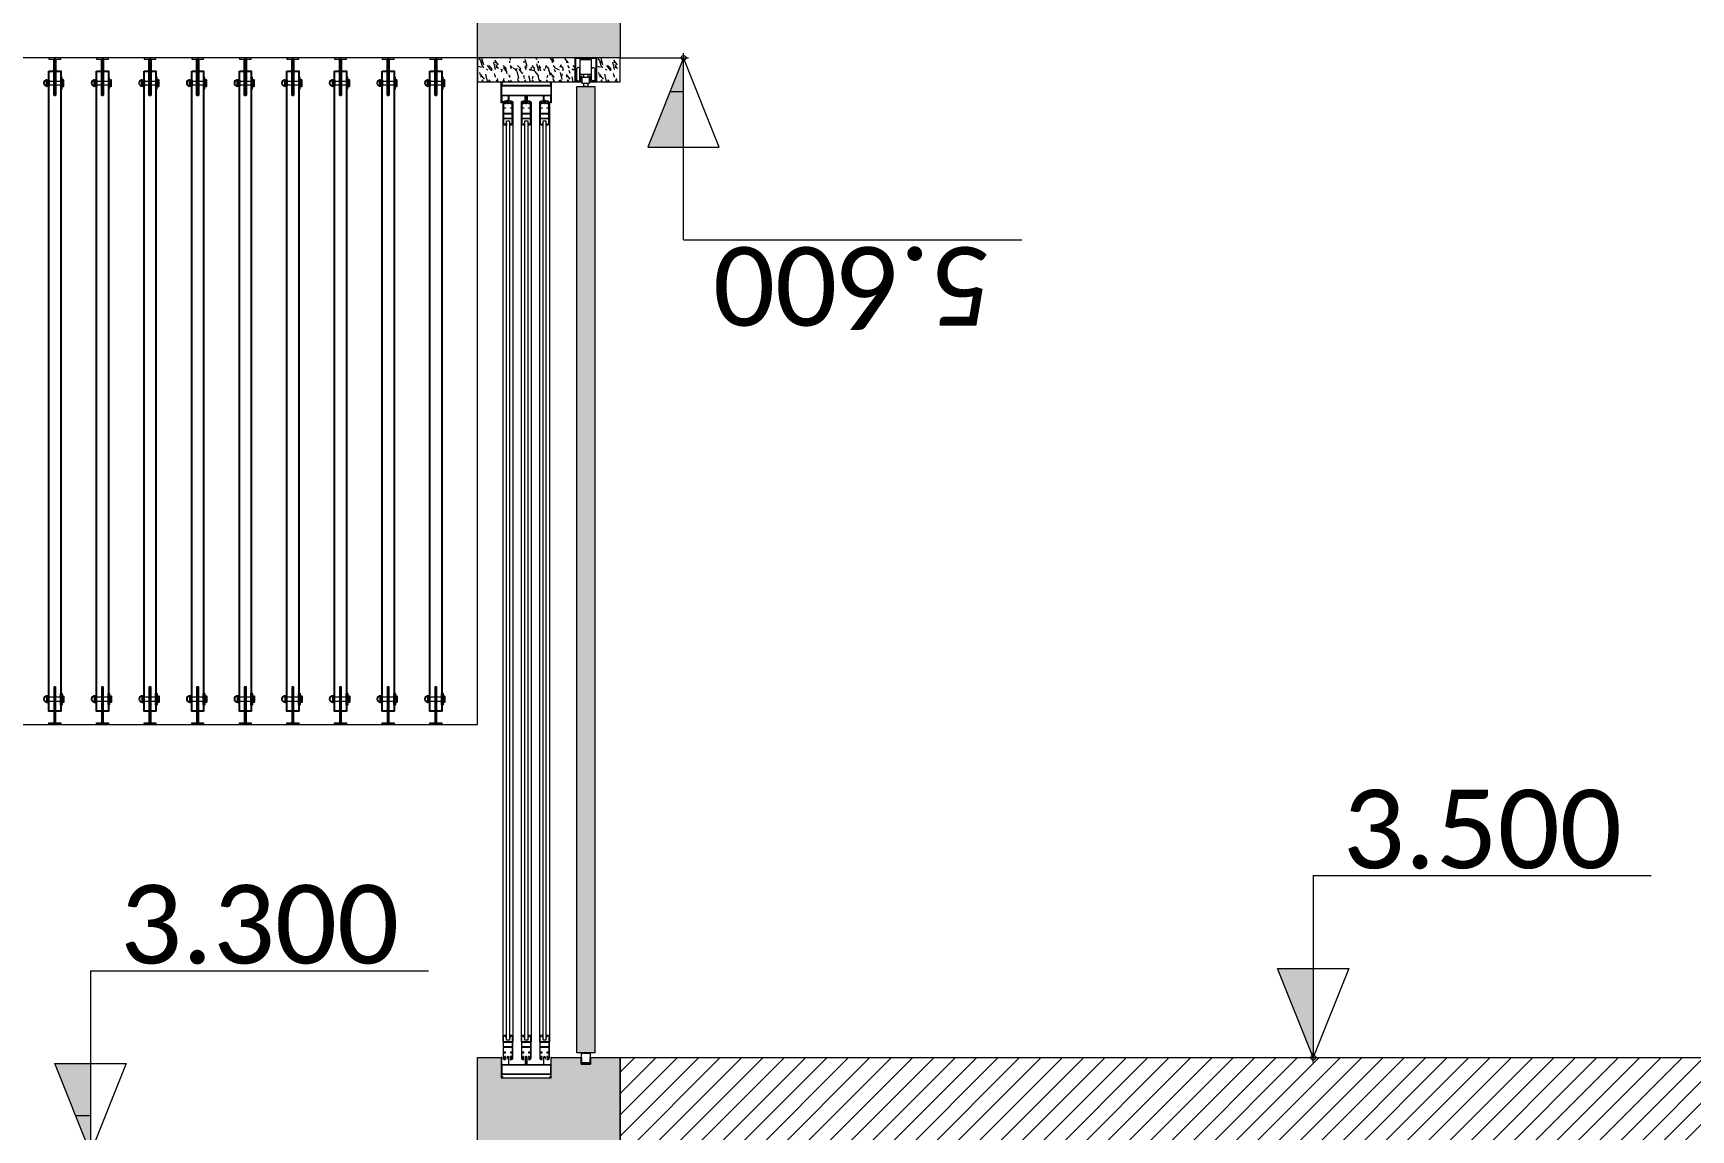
# Model space of a CAD drawing. Header units: metres. Extents: x -197 to 1099, y -24 to 14.
# Drawn here: x 117.874 to 121.355, y 3.348 to 5.652 of the extents above; entities that cross this region are included whole.
import ezdxf
from ezdxf.enums import TextEntityAlignment as Align

# ---------------------------------------------------------------- set-up
doc = ezdxf.new("R2010")
doc.units = ezdxf.units.M
doc.header["$LTSCALE"] = 0.001
doc.header["$PDMODE"] = 34
doc.header["$PDSIZE"] = 0.01
doc.linetypes.add('HIDDENX2', pattern=[19.05, 12.7, -6.35])
doc.linetypes.add('OCULTA3', pattern=[0.45, 0.3, -0.15])
doc.layers.get('0').update_dxf_attribs({"lineweight": 13, "true_color": 0x000000})
for name, color, linetype, lineweight, true_color in [('Jach-Anotaciones-CalidaddeLínea  0.13', 7, 'Continuous', 13, 0x000000), ('Jach-Anotaciones-Hatch-Lum100%', 7, 'Continuous', 13, 0x000000), ('Jach-Anotaciones-Hatch-Lum50%', 9, 'Continuous', 13, 0x808080), ('Jach-Anotaciones-LineasDetalle0.09mm', 7, 'Continuous', 15, 0x000000), ('Jach-Anotaciones-LineasDetalle0.15mm', 7, 'Continuous', 15, 0x000000), ('Jach-Anotaciones-LineasDetalle0.18mm', 7, 'Continuous', 18, 0x000000), ('JACH-Anotaciones-Textos-Lum75% @ 0.075', 7, 'Continuous', 13, 0x404040), ('JACH-Arq-Lineas-Proyeccion', 250, 'HIDDENX2', 13, 0x333333), ('JACH-Arq-Lineas-Proyeccion Niveles cortes', 9, 'HIDDENX2', 13, 0x808080), ('JACH-Arq-Muros01-Carga', 7, 'Continuous', 25, 0x000000)]:
    doc.layers.add(name, color=color, linetype=linetype, lineweight=lineweight, true_color=true_color)
doc.styles.add('02a-Calibri-JACH(1.8mm)', font='calibri.ttf', dxfattribs={"height": 2.2})
pattern_1 = [(0, (169.421, 45.032), (0, 6.985), [5.08, -1.905]), (90, (169.421, 45.032), (-6.985, 4e-16), [5.08, -1.905])]

# ---------------------------------------------------------------- blocks, each defined once
blk = doc.blocks.new('*U675')
at = {"lineweight": 0, "ltscale": 100}
h = blk.add_hatch(dxfattribs=at)
h.set_pattern_fill('ANGLE', color=256)
h.set_pattern_definition(pattern_1)
h.paths.add_polyline_path([(0, 2.5), (0, 0), (1, 2.5)])
h = blk.add_hatch(color=256, dxfattribs=at)
h.dxf.hatch_style = 1
h.paths.add_polyline_path([(0, 2.5), (0, 0), (1, 2.5)])
for points in [[(0, 5.099), (-9.466, 5.099)], [(0, 5.099), (0, 1.25)]]:
    blk.add_lwpolyline(points, dxfattribs=at)
for points in [[(0, 0), (1, 2.5), (-1, 2.5)], [(0, 2.5), (0, 0), (1, 2.5)]]:
    blk.add_lwpolyline(points, close=True, dxfattribs=at)
blk.add_point((0, 0), dxfattribs=at)
at = {"lineweight": 0, "ltscale": 100, "style": '02a-Calibri-JACH(1.8mm)'}
blk.add_attdef('ALT', text='', height=2.2, dxfattribs=at).set_placement((-4.733, 6.401), align=Align.MIDDLE_CENTER)
blk = doc.blocks.new('*U676')
at = {"lineweight": 0, "ltscale": 100}
h = blk.add_hatch(dxfattribs=at)
h.set_pattern_fill('ANGLE', color=256)
h.set_pattern_definition(pattern_1)
h.paths.add_polyline_path([(0, 2.5), (0, 0), (1, 2.5)])
h = blk.add_hatch(color=256, dxfattribs=at)
h.dxf.hatch_style = 1
h.paths.add_polyline_path([(0, 2.5), (0, 0), (1, 2.5)])
for points in [[(0, 5.099), (-9.466, 5.099)], [(0, 5.099), (0, 1.25)]]:
    blk.add_lwpolyline(points, dxfattribs=at)
for points in [[(0, 0), (1, 2.5), (-1, 2.5)], [(0, 2.5), (0, 0), (1, 2.5)]]:
    blk.add_lwpolyline(points, close=True, dxfattribs=at)
blk.add_point((0, 0), dxfattribs=at)
at = {"lineweight": 0, "ltscale": 100, "style": '02a-Calibri-JACH(1.8mm)'}
blk.add_attdef('ALT', text='', height=2.2, dxfattribs=at).set_placement((-4.733, 6.401), align=Align.MIDDLE_CENTER)
blk = doc.blocks.new('*U390')
at = {"lineweight": 0, "ltscale": 100}
h = blk.add_hatch(dxfattribs=at)
h.set_pattern_fill('ANGLE', color=256)
h.set_pattern_definition(pattern_1)
h.paths.add_polyline_path([(0, 2.5), (0, 0), (1, 2.5)])
h = blk.add_hatch(color=256, dxfattribs=at)
h.dxf.hatch_style = 1
h.paths.add_polyline_path([(0, 2.5), (0, 0), (1, 2.5)])
for points in [[(0, 5.099), (-9.466, 5.099)], [(0, 5.099), (0, 1.25)]]:
    blk.add_lwpolyline(points, dxfattribs=at)
for points in [[(0, 0), (1, 2.5), (-1, 2.5)], [(0, 2.5), (0, 0), (1, 2.5)]]:
    blk.add_lwpolyline(points, close=True, dxfattribs=at)
blk.add_point((0, 0), dxfattribs=at)
at = {"lineweight": 0, "ltscale": 100, "style": '02a-Calibri-JACH(1.8mm)'}
blk.add_attdef('ALT', text='', height=2.2, dxfattribs=at).set_placement((-4.733, 6.401), align=Align.MIDDLE_CENTER)

msp = doc.modelspace()

# ---------------------------------------------------------------- hatches: boundary and pattern name
at = {"layer": 'Jach-Anotaciones-Hatch-Lum100%', "ltscale": 100}
h = msp.add_hatch(color=256, dxfattribs=at)
h.dxf.hatch_style = 1
h.paths.add_polyline_path([(118.80665, 6.43292), (119.10665, 6.50975), (119.10665, 5.6), (118.80665, 5.6)])
h = msp.add_hatch(color=256, dxfattribs=at)
h.dxf.hatch_style = 1
h.paths.add_polyline_path([(118.80665, 3.5), (118.85665, 3.5), (118.85665, 3.45766), (118.96165, 3.45766), (118.96165, 3.5), (119.02414, 3.5), (119.02414, 3.486), (119.04414, 3.486), (119.04414, 3.5), (119.10665, 3.5), (119.10665, 3.3), (118.80665, 3.3)])
at = {"layer": 'Jach-Anotaciones-Hatch-Lum50%', "ltscale": 100}
h = msp.add_hatch(dxfattribs=at)
h.set_pattern_fill('PATRON00011', color=256, scale=0.03, pattern_type=2)
h.set_pattern_definition([(333.4349, (107.84481, 66.086254), (-0.0299999747, 0.0300000393), [0.00402492, -0.06305712]), (284.5742, (107.8484104, 66.0844541), (-0.20999978675, 0.8100000662596), [0.01549872, -1.53437226]), (252.4744, (107.8523104, 66.0994541), (-0.15000024805, -0.47999990738), [0.00597747, -0.5917683]), (315, (107.85051, 66.093754), (0.030000009, -7e-18), [0.00763674, -0.03478965]), (270, (107.85591, 66.088354), (0.03, -0.03), [0.0057, -0.0243]), (309.0939, (107.8559104, 66.0826541), (0.27000024094, -0.329999817302), [0.01236933, -0.60609654]), (270, (107.86371, 66.073054), (0.03, -0.03), [0.0036, -0.0264]), (287.5256, (107.8637104, 66.0994541), (-0.15000024805, 0.47999990738), [0.00597747, -0.5917683]), (303.6901, (107.86551, 66.093754), (-0.03000004, 0.0599999867), [0.00648999, -0.10167654]), (339.7751, (107.8691104, 66.0883541), (0.32999991793, -0.120000250068), [0.00607455, -0.60137916])])
h.paths.add_polyline_path([(119.01165, 5.6), (118.80665, 5.6), (118.80665, 5.55), (119.01165, 5.55)])
h = msp.add_hatch(dxfattribs=at)
h.set_pattern_fill('PATRON00011', color=256, scale=0.03, pattern_type=2)
h.set_pattern_definition([(333.4349, (108.094811, 66.086254), (-0.0299999747, 0.0300000393), [0.00402492, -0.06305712]), (284.5742, (108.0984109, 66.0844541), (-0.20999978675, 0.8100000662596), [0.01549872, -1.53437226]), (252.4744, (108.1023109, 66.0994541), (-0.15000024805, -0.47999990738), [0.00597747, -0.5917683]), (315, (108.10051, 66.093754), (0.030000009, -7e-18), [0.00763674, -0.03478965]), (270, (108.10591, 66.088354), (0.03, -0.03), [0.0057, -0.0243]), (309.0939, (108.1059109, 66.0826541), (0.27000024094, -0.329999817302), [0.01236933, -0.60609654]), (270, (108.11371, 66.073054), (0.03, -0.03), [0.0036, -0.0264]), (287.5256, (108.1137109, 66.0994541), (-0.15000024805, 0.47999990738), [0.00597747, -0.5917683]), (303.6901, (108.115511, 66.093754), (-0.03000004, 0.0599999867), [0.00648999, -0.10167654]), (339.7751, (108.1191109, 66.0883541), (0.32999991793, -0.120000250068), [0.00607455, -0.60137916])])
h.paths.add_polyline_path([(119.10665, 5.6), (119.05665, 5.6), (119.05665, 5.55), (119.10665, 5.55)])
msp.add_hatch(color=256, dxfattribs=at).paths.add_polyline_path([(119.01514, 5.54), (119.05314, 5.54), (119.05314, 3.51), (119.01514, 3.51)])
h = msp.add_hatch(dxfattribs=at)
h.set_pattern_fill('ANSI31', color=256, scale=0.01)
h.set_pattern_definition([(45, (-160.011958, 0), (-0.0224506403, 0.0224506403), [])])
h.paths.add_polyline_path([(119.10665, 3.5), (122.01665, 3.5), (122.01665, 3.3), (119.10665, 3.3)])

# ---------------------------------------------------------------- linework, layer by layer
at = {"layer": 'Jach-Anotaciones-CalidaddeLínea  0.13', "ltscale": 100}
for points in [[(118.80665, 6.43292), (119.10665, 6.50975), (119.10665, 5.6), (118.80665, 5.6)], [(118.80665, 5.6), (117.50665, 5.6), (117.50665, 4.2), (118.80665, 4.2)], [(118.80665, 3.5), (118.85665, 3.5), (118.85665, 3.45766), (118.96165, 3.45766), (118.96165, 3.5), (119.02414, 3.5), (119.02414, 3.486), (119.04414, 3.486), (119.04414, 3.5), (119.10665, 3.5), (119.10665, 3.3), (118.80665, 3.3)], [(119.10665, 3.5), (122.01665, 3.5), (122.01665, 3.3), (119.10665, 3.3)]]:
    msp.add_lwpolyline(points, close=True, dxfattribs=at)
at = {"layer": 'Jach-Anotaciones-Hatch-Lum50%', "ltscale": 100}
for points in [[(118.86058, 5.48256), (118.8809, 5.48256), (118.8809, 3.53334), (118.86058, 3.53334)], [(118.89899, 5.48256), (118.91931, 5.48256), (118.91931, 3.53334), (118.89899, 3.53334)], [(118.93739, 5.48256), (118.95771, 5.48256), (118.95771, 3.53334), (118.93739, 3.53334)]]:
    msp.add_lwpolyline(points, close=True, dxfattribs=at)
at = {"layer": 'Jach-Anotaciones-LineasDetalle0.09mm', "ltscale": 100}
for points in [[(117.90665, 5.597), (117.93165, 5.597), (117.93165, 5.6), (117.90665, 5.6)], [(118.00665, 5.597), (118.03165, 5.597), (118.03165, 5.6), (118.00665, 5.6)], [(118.10665, 5.597), (118.13165, 5.597), (118.13165, 5.6), (118.10665, 5.6)], [(118.20665, 5.597), (118.23165, 5.597), (118.23165, 5.6), (118.20665, 5.6)], [(118.30665, 5.597), (118.33165, 5.597), (118.33165, 5.6), (118.30665, 5.6)], [(118.40665, 5.597), (118.43165, 5.597), (118.43165, 5.6), (118.40665, 5.6)], [(118.50665, 5.597), (118.53165, 5.597), (118.53165, 5.6), (118.50665, 5.6)], [(118.60665, 5.597), (118.63165, 5.597), (118.63165, 5.6), (118.60665, 5.6)], [(118.70665, 5.597), (118.73165, 5.597), (118.73165, 5.6), (118.70665, 5.6)], [(119.01165, 5.6), (118.80665, 5.6), (118.80665, 5.55), (119.01165, 5.55)], [(119.04644, 5.57675), (119.04644, 5.59568), (119.02187, 5.59568), (119.02187, 5.5656), (119.04644, 5.5656)], [(119.10665, 5.6), (119.05665, 5.6), (119.05665, 5.55), (119.10665, 5.55)], [(119.04139, 5.5464), (119.0269, 5.5464), (119.0269, 5.55936), (119.04139, 5.55936)], [(117.90665, 4.203), (117.93165, 4.203), (117.93165, 4.2), (117.90665, 4.2)], [(118.00665, 4.203), (118.03165, 4.203), (118.03165, 4.2), (118.00665, 4.2)], [(118.10665, 4.203), (118.13165, 4.203), (118.13165, 4.2), (118.10665, 4.2)], [(118.20665, 4.203), (118.23165, 4.203), (118.23165, 4.2), (118.20665, 4.2)], [(118.30665, 4.203), (118.33165, 4.203), (118.33165, 4.2), (118.30665, 4.2)], [(118.40665, 4.203), (118.43165, 4.203), (118.43165, 4.2), (118.40665, 4.2)], [(118.50665, 4.203), (118.53165, 4.203), (118.53165, 4.2), (118.50665, 4.2)], [(118.60665, 4.203), (118.63165, 4.203), (118.63165, 4.2), (118.60665, 4.2)], [(118.70665, 4.203), (118.73165, 4.203), (118.73165, 4.2), (118.70665, 4.2)]]:
    msp.add_lwpolyline(points, close=True, dxfattribs=at)
for points in [[(119.04139, 5.56115), (119.0432, 5.56115), (119.0432, 5.55), (119.05665, 5.55), (119.05665, 5.6), (119.01165, 5.6), (119.01166, 5.55), (119.02508, 5.55), (119.02508, 5.56115), (119.0269, 5.56115)], [(119.04139, 5.56212), (119.04139, 5.56212), (119.04417, 5.56212), (119.04417, 5.56212), (119.04417, 5.55097), (119.05568, 5.55097), (119.05567, 5.59903), (119.01262, 5.59903), (119.01263, 5.55097), (119.02411, 5.55097), (119.02411, 5.56212), (119.0269, 5.56212)], [(119.02977, 5.55936), (119.02977, 5.56558), (119.03852, 5.56558), (119.03852, 5.55936)], [(119.03852, 5.5464), (119.03852, 5.54), (119.02977, 5.54), (119.02977, 5.5464)]]:
    msp.add_lwpolyline(points, dxfattribs=at)
for points in [[(119.01769, 5.55167), (119.01908, 5.55167, 0.4142136), (119.02187, 5.55446), (119.02187, 5.57675, 0.4142136), (119.01908, 5.57953), (119.01769, 5.57953, 0.4142136), (119.01491, 5.57675), (119.01491, 5.55446, 0.4142136)], [(119.05062, 5.55167), (119.04923, 5.55167, -0.4142136), (119.04644, 5.55446), (119.04644, 5.57675, -0.4142136), (119.04923, 5.57953), (119.05062, 5.57953, -0.4142136), (119.05341, 5.57675), (119.05341, 5.55446, -0.4142136)], [(119.05062, 5.55167), (119.04923, 5.55167, -0.4142136), (119.04644, 5.55446), (119.04644, 5.57675, -0.4142136), (119.04923, 5.57953), (119.05062, 5.57953, -0.4142136), (119.05341, 5.57675), (119.05341, 5.55446, -0.4142136)]]:
    msp.add_lwpolyline(points, format="xyb", close=True, dxfattribs=at)
at = {"layer": 'Jach-Anotaciones-LineasDetalle0.15mm', "ltscale": 100}
for points in [[(118.90915, 5.54257), (118.96069, 5.54257), (118.96069, 5.54704), (118.96029, 5.54704, -0.2763828), (118.95847, 5.54813, -0.829157), (118.95931, 5.54858, 0.2763828), (118.96029, 5.54799), (118.96069, 5.54799), (118.96069, 5.55), (118.96165, 5.55), (118.96165, 5.5055), (118.96069, 5.5055), (118.96069, 5.52002), (118.94635, 5.52002), (118.94635, 5.5055, 1), (118.94875, 5.5055), (118.94875, 5.51133), (118.94971, 5.51133), (118.94971, 5.5055, -1), (118.9454, 5.5055), (118.9454, 5.52002), (118.9113, 5.52002), (118.9113, 5.5055, -0.4142136), (118.90915, 5.50334, -0.4142136), (118.90699, 5.5055), (118.90699, 5.52002), (118.8729, 5.52002), (118.8729, 5.5055, -1), (118.86859, 5.5055), (118.86859, 5.51133), (118.86954, 5.51133), (118.86954, 5.5055, 1), (118.87194, 5.5055), (118.87194, 5.52002), (118.8576, 5.52002), (118.8576, 5.5055), (118.85665, 5.5055), (118.85665, 5.55), (118.8576, 5.55), (118.8576, 5.54799), (118.85801, 5.54799, 0.2763828), (118.85899, 5.54858, -0.829157), (118.85983, 5.54813, -0.2763828), (118.85801, 5.54704), (118.8576, 5.54704), (118.8576, 5.54257)], [(118.90915, 5.52002), (118.90795, 5.52002), (118.90795, 5.5055, 0.4142136), (118.90915, 5.5043, 0.4142136), (118.91035, 5.5055), (118.91035, 5.52002)], [(118.90915, 3.46509), (118.96069, 3.46509), (118.96069, 3.46062), (118.96029, 3.46062, 0.2763828), (118.95847, 3.45953, 0.829157), (118.95931, 3.45908, -0.2763828), (118.96029, 3.45967), (118.96069, 3.45967), (118.96069, 3.45766), (118.96165, 3.45766), (118.96165, 3.5), (118.96069, 3.5), (118.96069, 3.48479), (118.94635, 3.48479), (118.94635, 3.5, -1), (118.94875, 3.5), (118.94875, 3.49805), (118.94971, 3.49805), (118.94971, 3.5, 1), (118.9454, 3.5), (118.9454, 3.48479), (118.9113, 3.48479), (118.9113, 3.5, 0.4142136), (118.90915, 3.50216, 0.4142136), (118.90699, 3.5), (118.90699, 3.48479), (118.8729, 3.48479), (118.8729, 3.5, 1), (118.86859, 3.5), (118.86859, 3.49805), (118.86954, 3.49805), (118.86954, 3.5, -1), (118.87194, 3.5), (118.87194, 3.48479), (118.8576, 3.48479), (118.8576, 3.5), (118.85665, 3.5), (118.85665, 3.45766), (118.8576, 3.45766), (118.8576, 3.45967), (118.85801, 3.45967, -0.2763828), (118.85899, 3.45908, 0.829157), (118.85983, 3.45953, 0.2763828), (118.85801, 3.46062), (118.8576, 3.46062), (118.8576, 3.46509)], [(118.90915, 3.48479), (118.90795, 3.48479), (118.90795, 3.5, -0.4142136), (118.90915, 3.5012, -0.4142136), (118.91035, 3.5), (118.91035, 3.48479)]]:
    msp.add_lwpolyline(points, format="xyb", close=True, dxfattribs=at)
for points in [[(118.90699, 5.52098), (118.8576, 5.52098), (118.8576, 5.54161), (118.90915, 5.54161), (118.96069, 5.54161), (118.96069, 5.52098)], [(118.90699, 3.48384), (118.8576, 3.48384), (118.8576, 3.46604), (118.90915, 3.46604), (118.96069, 3.46604), (118.96069, 3.48384)], [(119.04414, 3.509), (119.02414, 3.509), (119.02414, 3.51), (119.04414, 3.51)], [(119.02514, 3.5), (119.02514, 3.487), (119.04314, 3.487), (119.04314, 3.5), (119.04414, 3.5), (119.04414, 3.486), (119.02414, 3.486), (119.02414, 3.5)], [(119.04314, 3.48884), (119.02514, 3.48884), (119.02514, 3.509), (119.04314, 3.509)]]:
    msp.add_lwpolyline(points, close=True, dxfattribs=at)
at = {"layer": 'Jach-Anotaciones-LineasDetalle0.18mm', "ltscale": 100}
msp.add_lwpolyline([(119.01514, 5.54), (119.05314, 5.54), (119.05314, 3.51), (119.01514, 3.51)], close=True, dxfattribs=at)
at = {"layer": 'JACH-Arq-Lineas-Proyeccion', "linetype": 'OCULTA3', "ltscale": 100}
for points in [[(117.93165, 5.543), (117.90665, 5.543), (117.90665, 5.551), (117.93165, 5.551)], [(118.03165, 5.543), (118.00665, 5.543), (118.00665, 5.551), (118.03165, 5.551)], [(118.13165, 5.543), (118.10665, 5.543), (118.10665, 5.551), (118.13165, 5.551)], [(118.23165, 5.543), (118.20665, 5.543), (118.20665, 5.551), (118.23165, 5.551)], [(118.33165, 5.543), (118.30665, 5.543), (118.30665, 5.551), (118.33165, 5.551)], [(118.43165, 5.543), (118.40665, 5.543), (118.40665, 5.551), (118.43165, 5.551)], [(118.53165, 5.543), (118.50665, 5.543), (118.50665, 5.551), (118.53165, 5.551)], [(118.63165, 5.543), (118.60665, 5.543), (118.60665, 5.551), (118.63165, 5.551)], [(118.73165, 5.543), (118.70665, 5.543), (118.70665, 5.551), (118.73165, 5.551)], [(117.93165, 4.257), (117.90665, 4.257), (117.90665, 4.249), (117.93165, 4.249)], [(118.03165, 4.257), (118.00665, 4.257), (118.00665, 4.249), (118.03165, 4.249)], [(118.13165, 4.257), (118.10665, 4.257), (118.10665, 4.249), (118.13165, 4.249)], [(118.23165, 4.257), (118.20665, 4.257), (118.20665, 4.249), (118.23165, 4.249)], [(118.33165, 4.257), (118.30665, 4.257), (118.30665, 4.249), (118.33165, 4.249)], [(118.43165, 4.257), (118.40665, 4.257), (118.40665, 4.249), (118.43165, 4.249)], [(118.53165, 4.257), (118.50665, 4.257), (118.50665, 4.249), (118.53165, 4.249)], [(118.63165, 4.257), (118.60665, 4.257), (118.60665, 4.249), (118.63165, 4.249)], [(118.73165, 4.257), (118.70665, 4.257), (118.70665, 4.249), (118.73165, 4.249)]]:
    msp.add_lwpolyline(points, close=True, dxfattribs=at)
at = {"layer": 'JACH-Arq-Lineas-Proyeccion Niveles cortes', "ltscale": 100}
msp.add_lwpolyline([(119.10665, 5.6), (119.23952, 5.6)], dxfattribs=at)
at = {"layer": 'JACH-Arq-Muros01-Carga', "ltscale": 100}
for points in [[(117.90665, 5.572), (117.91765, 5.572), (117.91765, 5.522), (117.92065, 5.522), (117.92065, 5.572), (117.93165, 5.572), (117.93165, 4.228), (117.92065, 4.228), (117.92065, 4.278), (117.91765, 4.278), (117.91765, 4.228), (117.90665, 4.228)], [(117.91765, 5.597), (117.92065, 5.597), (117.92065, 5.522), (117.91765, 5.522)], [(118.00665, 5.572), (118.01765, 5.572), (118.01765, 5.522), (118.02065, 5.522), (118.02065, 5.572), (118.03165, 5.572), (118.03165, 4.228), (118.02065, 4.228), (118.02065, 4.278), (118.01765, 4.278), (118.01765, 4.228), (118.00665, 4.228)], [(118.01765, 5.597), (118.02065, 5.597), (118.02065, 5.522), (118.01765, 5.522)], [(118.10665, 5.572), (118.11765, 5.572), (118.11765, 5.522), (118.12065, 5.522), (118.12065, 5.572), (118.13165, 5.572), (118.13165, 4.228), (118.12065, 4.228), (118.12065, 4.278), (118.11765, 4.278), (118.11765, 4.228), (118.10665, 4.228)], [(118.11765, 5.597), (118.12065, 5.597), (118.12065, 5.522), (118.11765, 5.522)], [(118.20665, 5.572), (118.21765, 5.572), (118.21765, 5.522), (118.22065, 5.522), (118.22065, 5.572), (118.23165, 5.572), (118.23165, 4.228), (118.22065, 4.228), (118.22065, 4.278), (118.21765, 4.278), (118.21765, 4.228), (118.20665, 4.228)], [(118.21765, 5.597), (118.22065, 5.597), (118.22065, 5.522), (118.21765, 5.522)], [(118.30665, 5.572), (118.31765, 5.572), (118.31765, 5.522), (118.32065, 5.522), (118.32065, 5.572), (118.33165, 5.572), (118.33165, 4.228), (118.32065, 4.228), (118.32065, 4.278), (118.31765, 4.278), (118.31765, 4.228), (118.30665, 4.228)], [(118.31765, 5.597), (118.32065, 5.597), (118.32065, 5.522), (118.31765, 5.522)], [(118.40665, 5.572), (118.41765, 5.572), (118.41765, 5.522), (118.42065, 5.522), (118.42065, 5.572), (118.43165, 5.572), (118.43165, 4.228), (118.42065, 4.228), (118.42065, 4.278), (118.41765, 4.278), (118.41765, 4.228), (118.40665, 4.228)], [(118.41765, 5.597), (118.42065, 5.597), (118.42065, 5.522), (118.41765, 5.522)], [(118.50665, 5.572), (118.51765, 5.572), (118.51765, 5.522), (118.52065, 5.522), (118.52065, 5.572), (118.53165, 5.572), (118.53165, 4.228), (118.52065, 4.228), (118.52065, 4.278), (118.51765, 4.278), (118.51765, 4.228), (118.50665, 4.228)], [(118.51765, 5.597), (118.52065, 5.597), (118.52065, 5.522), (118.51765, 5.522)], [(118.60665, 5.572), (118.61765, 5.572), (118.61765, 5.522), (118.62065, 5.522), (118.62065, 5.572), (118.63165, 5.572), (118.63165, 4.228), (118.62065, 4.228), (118.62065, 4.278), (118.61765, 4.278), (118.61765, 4.228), (118.60665, 4.228)], [(118.61765, 5.597), (118.62065, 5.597), (118.62065, 5.522), (118.61765, 5.522)], [(118.70665, 5.572), (118.71765, 5.572), (118.71765, 5.522), (118.72065, 5.522), (118.72065, 5.572), (118.73165, 5.572), (118.73165, 4.228), (118.72065, 4.228), (118.72065, 4.278), (118.71765, 4.278), (118.71765, 4.228), (118.70665, 4.228)], [(118.71765, 5.597), (118.72065, 5.597), (118.72065, 5.522), (118.71765, 5.522)], [(117.90665, 5.54051), (117.90265, 5.54051), (117.90265, 5.55349), (117.90665, 5.55349)], [(117.93165, 5.535), (117.93365, 5.535), (117.93365, 5.559), (117.93165, 5.559)], [(117.93365, 5.54051), (117.93765, 5.54051), (117.93765, 5.55349), (117.93365, 5.55349)], [(118.00665, 5.54051), (118.00265, 5.54051), (118.00265, 5.55349), (118.00665, 5.55349)], [(118.03165, 5.535), (118.03365, 5.535), (118.03365, 5.559), (118.03165, 5.559)], [(118.03365, 5.54051), (118.03765, 5.54051), (118.03765, 5.55349), (118.03365, 5.55349)], [(118.10665, 5.54051), (118.10265, 5.54051), (118.10265, 5.55349), (118.10665, 5.55349)], [(118.13165, 5.535), (118.13365, 5.535), (118.13365, 5.559), (118.13165, 5.559)], [(118.13365, 5.54051), (118.13765, 5.54051), (118.13765, 5.55349), (118.13365, 5.55349)], [(118.20665, 5.54051), (118.20265, 5.54051), (118.20265, 5.55349), (118.20665, 5.55349)], [(118.23165, 5.535), (118.23365, 5.535), (118.23365, 5.559), (118.23165, 5.559)], [(118.23365, 5.54051), (118.23765, 5.54051), (118.23765, 5.55349), (118.23365, 5.55349)], [(118.30665, 5.54051), (118.30265, 5.54051), (118.30265, 5.55349), (118.30665, 5.55349)], [(118.33165, 5.535), (118.33365, 5.535), (118.33365, 5.559), (118.33165, 5.559)], [(118.33365, 5.54051), (118.33765, 5.54051), (118.33765, 5.55349), (118.33365, 5.55349)], [(118.40665, 5.54051), (118.40265, 5.54051), (118.40265, 5.55349), (118.40665, 5.55349)], [(118.43165, 5.535), (118.43365, 5.535), (118.43365, 5.559), (118.43165, 5.559)], [(118.43365, 5.54051), (118.43765, 5.54051), (118.43765, 5.55349), (118.43365, 5.55349)], [(118.50665, 5.54051), (118.50265, 5.54051), (118.50265, 5.55349), (118.50665, 5.55349)], [(118.53165, 5.535), (118.53365, 5.535), (118.53365, 5.559), (118.53165, 5.559)], [(118.53365, 5.54051), (118.53765, 5.54051), (118.53765, 5.55349), (118.53365, 5.55349)], [(118.60665, 5.54051), (118.60265, 5.54051), (118.60265, 5.55349), (118.60665, 5.55349)], [(118.63165, 5.535), (118.63365, 5.535), (118.63365, 5.559), (118.63165, 5.559)], [(118.63365, 5.54051), (118.63765, 5.54051), (118.63765, 5.55349), (118.63365, 5.55349)], [(118.70665, 5.54051), (118.70265, 5.54051), (118.70265, 5.55349), (118.70665, 5.55349)], [(118.73165, 5.535), (118.73365, 5.535), (118.73365, 5.559), (118.73165, 5.559)], [(118.73365, 5.54051), (118.73765, 5.54051), (118.73765, 5.55349), (118.73365, 5.55349)], [(117.90665, 4.25949), (117.90265, 4.25949), (117.90265, 4.24651), (117.90665, 4.24651)], [(117.91765, 4.203), (117.92065, 4.203), (117.92065, 4.278), (117.91765, 4.278)], [(117.93165, 4.265), (117.93365, 4.265), (117.93365, 4.241), (117.93165, 4.241)], [(117.93365, 4.25949), (117.93765, 4.25949), (117.93765, 4.24651), (117.93365, 4.24651)], [(118.00665, 4.25949), (118.00265, 4.25949), (118.00265, 4.24651), (118.00665, 4.24651)], [(118.01765, 4.203), (118.02065, 4.203), (118.02065, 4.278), (118.01765, 4.278)], [(118.03165, 4.265), (118.03365, 4.265), (118.03365, 4.241), (118.03165, 4.241)], [(118.03365, 4.25949), (118.03765, 4.25949), (118.03765, 4.24651), (118.03365, 4.24651)], [(118.10665, 4.25949), (118.10265, 4.25949), (118.10265, 4.24651), (118.10665, 4.24651)], [(118.11765, 4.203), (118.12065, 4.203), (118.12065, 4.278), (118.11765, 4.278)], [(118.13165, 4.265), (118.13365, 4.265), (118.13365, 4.241), (118.13165, 4.241)], [(118.13365, 4.25949), (118.13765, 4.25949), (118.13765, 4.24651), (118.13365, 4.24651)], [(118.20665, 4.25949), (118.20265, 4.25949), (118.20265, 4.24651), (118.20665, 4.24651)], [(118.21765, 4.203), (118.22065, 4.203), (118.22065, 4.278), (118.21765, 4.278)], [(118.23165, 4.265), (118.23365, 4.265), (118.23365, 4.241), (118.23165, 4.241)], [(118.23365, 4.25949), (118.23765, 4.25949), (118.23765, 4.24651), (118.23365, 4.24651)], [(118.30665, 4.25949), (118.30265, 4.25949), (118.30265, 4.24651), (118.30665, 4.24651)], [(118.31765, 4.203), (118.32065, 4.203), (118.32065, 4.278), (118.31765, 4.278)], [(118.33165, 4.265), (118.33365, 4.265), (118.33365, 4.241), (118.33165, 4.241)], [(118.33365, 4.25949), (118.33765, 4.25949), (118.33765, 4.24651), (118.33365, 4.24651)], [(118.40665, 4.25949), (118.40265, 4.25949), (118.40265, 4.24651), (118.40665, 4.24651)], [(118.41765, 4.203), (118.42065, 4.203), (118.42065, 4.278), (118.41765, 4.278)], [(118.43165, 4.265), (118.43365, 4.265), (118.43365, 4.241), (118.43165, 4.241)], [(118.43365, 4.25949), (118.43765, 4.25949), (118.43765, 4.24651), (118.43365, 4.24651)], [(118.50665, 4.25949), (118.50265, 4.25949), (118.50265, 4.24651), (118.50665, 4.24651)], [(118.51765, 4.203), (118.52065, 4.203), (118.52065, 4.278), (118.51765, 4.278)], [(118.53165, 4.265), (118.53365, 4.265), (118.53365, 4.241), (118.53165, 4.241)], [(118.53365, 4.25949), (118.53765, 4.25949), (118.53765, 4.24651), (118.53365, 4.24651)], [(118.60665, 4.25949), (118.60265, 4.25949), (118.60265, 4.24651), (118.60665, 4.24651)], [(118.61765, 4.203), (118.62065, 4.203), (118.62065, 4.278), (118.61765, 4.278)], [(118.63165, 4.265), (118.63365, 4.265), (118.63365, 4.241), (118.63165, 4.241)], [(118.63365, 4.25949), (118.63765, 4.25949), (118.63765, 4.24651), (118.63365, 4.24651)], [(118.70665, 4.25949), (118.70265, 4.25949), (118.70265, 4.24651), (118.70665, 4.24651)], [(118.71765, 4.203), (118.72065, 4.203), (118.72065, 4.278), (118.71765, 4.278)], [(118.73165, 4.265), (118.73365, 4.265), (118.73365, 4.241), (118.73165, 4.241)], [(118.73365, 4.25949), (118.73765, 4.25949), (118.73765, 4.24651), (118.73365, 4.24651)]]:
    msp.add_lwpolyline(points, close=True, dxfattribs=at)
for points in [[(117.90665, 5.55012), (117.90265, 5.55012)], [(117.90665, 5.54394), (117.90265, 5.54394)], [(117.93365, 5.55012), (117.93765, 5.55012)], [(117.93365, 5.54394), (117.93765, 5.54394)], [(118.00665, 5.55012), (118.00265, 5.55012)], [(118.00665, 5.54394), (118.00265, 5.54394)], [(118.03365, 5.55012), (118.03765, 5.55012)], [(118.03365, 5.54394), (118.03765, 5.54394)], [(118.10665, 5.55012), (118.10265, 5.55012)], [(118.10665, 5.54394), (118.10265, 5.54394)], [(118.13365, 5.55012), (118.13765, 5.55012)], [(118.13365, 5.54394), (118.13765, 5.54394)], [(118.20665, 5.55012), (118.20265, 5.55012)], [(118.20665, 5.54394), (118.20265, 5.54394)], [(118.23365, 5.55012), (118.23765, 5.55012)], [(118.23365, 5.54394), (118.23765, 5.54394)], [(118.30665, 5.55012), (118.30265, 5.55012)], [(118.30665, 5.54394), (118.30265, 5.54394)], [(118.33365, 5.55012), (118.33765, 5.55012)], [(118.33365, 5.54394), (118.33765, 5.54394)], [(118.40665, 5.55012), (118.40265, 5.55012)], [(118.40665, 5.54394), (118.40265, 5.54394)], [(118.43365, 5.55012), (118.43765, 5.55012)], [(118.43365, 5.54394), (118.43765, 5.54394)], [(118.50665, 5.55012), (118.50265, 5.55012)], [(118.50665, 5.54394), (118.50265, 5.54394)], [(118.53365, 5.55012), (118.53765, 5.55012)], [(118.53365, 5.54394), (118.53765, 5.54394)], [(118.60665, 5.55012), (118.60265, 5.55012)], [(118.60665, 5.54394), (118.60265, 5.54394)], [(118.63365, 5.55012), (118.63765, 5.55012)], [(118.63365, 5.54394), (118.63765, 5.54394)], [(118.70665, 5.55012), (118.70265, 5.55012)], [(118.70665, 5.54394), (118.70265, 5.54394)], [(118.73365, 5.55012), (118.73765, 5.55012)], [(118.73365, 5.54394), (118.73765, 5.54394)], [(117.90665, 4.25606), (117.90265, 4.25606)], [(117.90665, 4.24988), (117.90265, 4.24988)], [(117.93365, 4.25606), (117.93765, 4.25606)], [(117.93365, 4.24988), (117.93765, 4.24988)], [(118.00665, 4.25606), (118.00265, 4.25606)], [(118.00665, 4.24988), (118.00265, 4.24988)], [(118.03365, 4.25606), (118.03765, 4.25606)], [(118.03365, 4.24988), (118.03765, 4.24988)], [(118.10665, 4.25606), (118.10265, 4.25606)], [(118.10665, 4.24988), (118.10265, 4.24988)], [(118.13365, 4.25606), (118.13765, 4.25606)], [(118.13365, 4.24988), (118.13765, 4.24988)], [(118.20665, 4.25606), (118.20265, 4.25606)], [(118.20665, 4.24988), (118.20265, 4.24988)], [(118.23365, 4.25606), (118.23765, 4.25606)], [(118.23365, 4.24988), (118.23765, 4.24988)], [(118.30665, 4.25606), (118.30265, 4.25606)], [(118.30665, 4.24988), (118.30265, 4.24988)], [(118.33365, 4.25606), (118.33765, 4.25606)], [(118.33365, 4.24988), (118.33765, 4.24988)], [(118.40665, 4.25606), (118.40265, 4.25606)], [(118.40665, 4.24988), (118.40265, 4.24988)], [(118.43365, 4.25606), (118.43765, 4.25606)], [(118.43365, 4.24988), (118.43765, 4.24988)], [(118.50665, 4.25606), (118.50265, 4.25606)], [(118.50665, 4.24988), (118.50265, 4.24988)], [(118.53365, 4.25606), (118.53765, 4.25606)], [(118.53365, 4.24988), (118.53765, 4.24988)], [(118.60665, 4.25606), (118.60265, 4.25606)], [(118.60665, 4.24988), (118.60265, 4.24988)], [(118.63365, 4.25606), (118.63765, 4.25606)], [(118.63365, 4.24988), (118.63765, 4.24988)], [(118.70665, 4.25606), (118.70265, 4.25606)], [(118.70665, 4.24988), (118.70265, 4.24988)], [(118.73365, 4.25606), (118.73765, 4.25606)], [(118.73365, 4.24988), (118.73765, 4.24988)]]:
    msp.add_lwpolyline(points, dxfattribs=at)
for centre in [(117.90265, 5.547), (118.00265, 5.547), (118.10265, 5.547), (118.20265, 5.547), (118.30265, 5.547), (118.40265, 5.547), (118.50265, 5.547), (118.60265, 5.547), (118.70265, 5.547), (117.90265, 4.253), (118.00265, 4.253), (118.10265, 4.253), (118.20265, 4.253), (118.30265, 4.253), (118.40265, 4.253), (118.50265, 4.253), (118.60265, 4.253), (118.70265, 4.253)]:
    msp.add_arc(centre, 0.00649, 90, 270, dxfattribs=at)

# ---------------------------------------------------------------- block references
at = {"layer": 'JACH-Anotaciones-Textos-Lum75% @ 0.075', "ltscale": 100, "xscale": 0.075, "yscale": 0.075, "zscale": 0.075, "rotation": 180}
msp.add_blockref('*U390', (119.23952, 5.6), dxfattribs=at).add_auto_attribs({'ALT': '5.600'})
at = {"layer": 'JACH-Anotaciones-Textos-Lum75% @ 0.075', "ltscale": 100}
ref = msp.add_blockref('*U675', (120.56165, 3.5), dxfattribs=dict(at, xscale=-0.075, yscale=0.075, zscale=0.075))
ref.add_attrib('ALT', '3.500', dxfattribs={"layer": '0', "lineweight": 0, "ltscale": 100, "height": 0.165, "style": '02a-Calibri-JACH(1.8mm)'}).set_placement((120.91661, 3.98006), align=Align.MIDDLE_CENTER)
ref = msp.add_blockref('*U676', (117.9941, 3.3), dxfattribs=dict(at, xscale=-0.075, yscale=0.075, zscale=0.075))
ref.add_attrib('ALT', '3.300', dxfattribs={"layer": '0', "lineweight": 0, "ltscale": 100, "height": 0.165, "style": '02a-Calibri-JACH(1.8mm)'}).set_placement((118.34906, 3.78006), align=Align.MIDDLE_CENTER)

# ---------------------------------------------------------------- next in the draw order: wipeouts: each hides what was drawn before it
at = {"ltscale": 100}
for points in [[(118.86769, 5.4681), (118.87379, 5.4681), (118.87379, 3.53672), (118.86769, 3.53672)], [(118.9061, 5.4681), (118.9122, 5.4681), (118.9122, 3.53672), (118.9061, 3.53672)], [(118.9445, 5.4681), (118.9506, 5.4681), (118.9506, 3.53672), (118.9445, 3.53672)]]:
    msp.add_wipeout(points, dxfattribs=at).dxf.layer = 'Jach-Anotaciones-Hatch-Lum50%'

# ---------------------------------------------------------------- next in the draw order: linework, layer by layer
at = {"layer": 'Jach-Anotaciones-LineasDetalle0.15mm', "ltscale": 100}
for points in [[(118.87989, 5.48358), (118.87989, 5.4942), (118.87575, 5.4942), (118.87575, 5.49521), (118.87989, 5.49521), (118.87989, 5.50631, 0.3728247), (118.87786, 5.50866), (118.87786, 5.50334), (118.87684, 5.50334), (118.87567, 5.50334), (118.87567, 5.50488, -1), (118.87635, 5.50488), (118.87635, 5.50402), (118.87684, 5.50402), (118.87684, 5.50902), (118.87635, 5.50902), (118.87635, 5.50816, -1), (118.87567, 5.50816), (118.87567, 5.5097), (118.87752, 5.5097), (118.87752, 5.5097, -0.4142136), (118.8809, 5.50631), (118.8809, 5.46228, -0.4142136), (118.87752, 5.45889), (118.87481, 5.45889), (118.87481, 5.46228), (118.87582, 5.46228), (118.87582, 5.45991), (118.87752, 5.45991, 0.4142136), (118.87989, 5.46228), (118.87989, 5.47217), (118.8616, 5.47217), (118.8616, 5.46228, 0.4142136), (118.86397, 5.45991), (118.86566, 5.45991), (118.86566, 5.46228), (118.86668, 5.46228), (118.86668, 5.45889), (118.86397, 5.45889, -0.4142136), (118.86058, 5.46228), (118.86058, 5.50631, -0.4142136), (118.86397, 5.5097), (118.86397, 5.5097), (118.86581, 5.5097), (118.86581, 5.50816, -1), (118.86514, 5.50816), (118.86514, 5.50902), (118.86465, 5.50902), (118.86465, 5.50402), (118.86514, 5.50402), (118.86514, 5.50488, -1), (118.86581, 5.50488), (118.86581, 5.50334), (118.86465, 5.50334), (118.86363, 5.50334), (118.86363, 5.50866, 0.3728247), (118.8616, 5.50631), (118.8616, 5.49521), (118.86573, 5.49521), (118.86573, 5.4942), (118.8616, 5.4942), (118.8616, 5.48358)], [(118.91829, 5.48358), (118.91829, 5.4942), (118.91415, 5.4942), (118.91415, 5.49521), (118.91829, 5.49521), (118.91829, 5.50631, 0.3728247), (118.91626, 5.50866), (118.91626, 5.50334), (118.91524, 5.50334), (118.91408, 5.50334), (118.91408, 5.50488, -1), (118.91475, 5.50488), (118.91475, 5.50402), (118.91524, 5.50402), (118.91524, 5.50902), (118.91475, 5.50902), (118.91475, 5.50816, -1), (118.91408, 5.50816), (118.91408, 5.5097), (118.91592, 5.5097), (118.91592, 5.5097, -0.4142136), (118.91931, 5.50631), (118.91931, 5.46228, -0.4142136), (118.91592, 5.45889), (118.91321, 5.45889), (118.91321, 5.46228), (118.91423, 5.46228), (118.91423, 5.45991), (118.91592, 5.45991, 0.4142136), (118.91829, 5.46228), (118.91829, 5.47217), (118.9, 5.47217), (118.9, 5.46228, 0.4142136), (118.90237, 5.45991), (118.90407, 5.45991), (118.90407, 5.46228), (118.90508, 5.46228), (118.90508, 5.45889), (118.90237, 5.45889, -0.4142136), (118.89899, 5.46228), (118.89899, 5.50631, -0.4142136), (118.90237, 5.5097), (118.90237, 5.5097), (118.90422, 5.5097), (118.90422, 5.50816, -1), (118.90354, 5.50816), (118.90354, 5.50902), (118.90305, 5.50902), (118.90305, 5.50402), (118.90354, 5.50402), (118.90354, 5.50488, -1), (118.90422, 5.50488), (118.90422, 5.50334), (118.90305, 5.50334), (118.90203, 5.50334), (118.90203, 5.50866, 0.3728247), (118.9, 5.50631), (118.9, 5.49521), (118.90414, 5.49521), (118.90414, 5.4942), (118.9, 5.4942), (118.9, 5.48358)], [(118.9567, 5.48358), (118.9567, 5.4942), (118.95256, 5.4942), (118.95256, 5.49521), (118.9567, 5.49521), (118.9567, 5.50631, 0.3728247), (118.95466, 5.50866), (118.95466, 5.50334), (118.95365, 5.50334), (118.95248, 5.50334), (118.95248, 5.50488, -1), (118.95316, 5.50488), (118.95316, 5.50402), (118.95365, 5.50402), (118.95365, 5.50902), (118.95316, 5.50902), (118.95316, 5.50816, -1), (118.95248, 5.50816), (118.95248, 5.5097), (118.95433, 5.5097), (118.95433, 5.5097, -0.4142136), (118.95771, 5.50631), (118.95771, 5.46228, -0.4142136), (118.95433, 5.45889), (118.95162, 5.45889), (118.95162, 5.46228), (118.95263, 5.46228), (118.95263, 5.45991), (118.95433, 5.45991, 0.4142136), (118.9567, 5.46228), (118.9567, 5.47217), (118.93841, 5.47217), (118.93841, 5.46228, 0.4142136), (118.94078, 5.45991), (118.94247, 5.45991), (118.94247, 5.46228), (118.94349, 5.46228), (118.94349, 5.45889), (118.94078, 5.45889, -0.4142136), (118.93739, 5.46228), (118.93739, 5.50631, -0.4142136), (118.94078, 5.5097), (118.94078, 5.5097), (118.94262, 5.5097), (118.94262, 5.50816, -1), (118.94194, 5.50816), (118.94194, 5.50902), (118.94145, 5.50902), (118.94145, 5.50402), (118.94194, 5.50402), (118.94194, 5.50488, -1), (118.94262, 5.50488), (118.94262, 5.50334), (118.94145, 5.50334), (118.94044, 5.50334), (118.94044, 5.50866, 0.3728247), (118.93841, 5.50631), (118.93841, 5.49521), (118.94254, 5.49521), (118.94254, 5.4942), (118.93841, 5.4942), (118.93841, 5.48358)], [(118.87989, 3.52192), (118.87989, 3.5113), (118.87575, 3.5113), (118.87575, 3.51029), (118.87989, 3.51029), (118.87989, 3.49919, -0.3728247), (118.87786, 3.49684), (118.87786, 3.50216), (118.87684, 3.50216), (118.87567, 3.50216), (118.87567, 3.50062, 1), (118.87635, 3.50062), (118.87635, 3.50148), (118.87684, 3.50148), (118.87684, 3.49648), (118.87635, 3.49648), (118.87635, 3.49734, 1), (118.87567, 3.49734), (118.87567, 3.4958), (118.87752, 3.4958), (118.87752, 3.4958, 0.4142136), (118.8809, 3.49919), (118.8809, 3.54322, 0.4142136), (118.87752, 3.54661), (118.87481, 3.54661), (118.87481, 3.54322), (118.87582, 3.54322), (118.87582, 3.54559), (118.87752, 3.54559, -0.4142136), (118.87989, 3.54322), (118.87989, 3.53334), (118.8616, 3.53334), (118.8616, 3.54322, -0.4142136), (118.86397, 3.54559), (118.86566, 3.54559), (118.86566, 3.54322), (118.86668, 3.54322), (118.86668, 3.54661), (118.86397, 3.54661, 0.4142136), (118.86058, 3.54322), (118.86058, 3.49919, 0.4142136), (118.86397, 3.4958), (118.86397, 3.4958), (118.86581, 3.4958), (118.86581, 3.49734, 1), (118.86514, 3.49734), (118.86514, 3.49648), (118.86465, 3.49648), (118.86465, 3.50148), (118.86514, 3.50148), (118.86514, 3.50062, 1), (118.86581, 3.50062), (118.86581, 3.50216), (118.86465, 3.50216), (118.86363, 3.50216), (118.86363, 3.49684, -0.3728247), (118.8616, 3.49919), (118.8616, 3.51029), (118.86573, 3.51029), (118.86573, 3.5113), (118.8616, 3.5113), (118.8616, 3.52192)], [(118.91829, 3.52192), (118.91829, 3.5113), (118.91415, 3.5113), (118.91415, 3.51029), (118.91829, 3.51029), (118.91829, 3.49919, -0.3728247), (118.91626, 3.49684), (118.91626, 3.50216), (118.91524, 3.50216), (118.91408, 3.50216), (118.91408, 3.50062, 1), (118.91475, 3.50062), (118.91475, 3.50148), (118.91524, 3.50148), (118.91524, 3.49648), (118.91475, 3.49648), (118.91475, 3.49734, 1), (118.91408, 3.49734), (118.91408, 3.4958), (118.91592, 3.4958), (118.91592, 3.4958, 0.4142136), (118.91931, 3.49919), (118.91931, 3.54322, 0.4142136), (118.91592, 3.54661), (118.91321, 3.54661), (118.91321, 3.54322), (118.91423, 3.54322), (118.91423, 3.54559), (118.91592, 3.54559, -0.4142136), (118.91829, 3.54322), (118.91829, 3.53334), (118.9, 3.53334), (118.9, 3.54322, -0.4142136), (118.90237, 3.54559), (118.90407, 3.54559), (118.90407, 3.54322), (118.90508, 3.54322), (118.90508, 3.54661), (118.90237, 3.54661, 0.4142136), (118.89899, 3.54322), (118.89899, 3.49919, 0.4142136), (118.90237, 3.4958), (118.90237, 3.4958), (118.90422, 3.4958), (118.90422, 3.49734, 1), (118.90354, 3.49734), (118.90354, 3.49648), (118.90305, 3.49648), (118.90305, 3.50148), (118.90354, 3.50148), (118.90354, 3.50062, 1), (118.90422, 3.50062), (118.90422, 3.50216), (118.90305, 3.50216), (118.90203, 3.50216), (118.90203, 3.49684, -0.3728247), (118.9, 3.49919), (118.9, 3.51029), (118.90414, 3.51029), (118.90414, 3.5113), (118.9, 3.5113), (118.9, 3.52192)], [(118.9567, 3.52192), (118.9567, 3.5113), (118.95256, 3.5113), (118.95256, 3.51029), (118.9567, 3.51029), (118.9567, 3.49919, -0.3728247), (118.95466, 3.49684), (118.95466, 3.50216), (118.95365, 3.50216), (118.95248, 3.50216), (118.95248, 3.50062, 1), (118.95316, 3.50062), (118.95316, 3.50148), (118.95365, 3.50148), (118.95365, 3.49648), (118.95316, 3.49648), (118.95316, 3.49734, 1), (118.95248, 3.49734), (118.95248, 3.4958), (118.95433, 3.4958), (118.95433, 3.4958, 0.4142136), (118.95771, 3.49919), (118.95771, 3.54322, 0.4142136), (118.95433, 3.54661), (118.95162, 3.54661), (118.95162, 3.54322), (118.95263, 3.54322), (118.95263, 3.54559), (118.95433, 3.54559, -0.4142136), (118.9567, 3.54322), (118.9567, 3.53334), (118.93841, 3.53334), (118.93841, 3.54322, -0.4142136), (118.94078, 3.54559), (118.94247, 3.54559), (118.94247, 3.54322), (118.94349, 3.54322), (118.94349, 3.54661), (118.94078, 3.54661, 0.4142136), (118.93739, 3.54322), (118.93739, 3.49919, 0.4142136), (118.94078, 3.4958), (118.94078, 3.4958), (118.94262, 3.4958), (118.94262, 3.49734, 1), (118.94194, 3.49734), (118.94194, 3.49648), (118.94145, 3.49648), (118.94145, 3.50148), (118.94194, 3.50148), (118.94194, 3.50062, 1), (118.94262, 3.50062), (118.94262, 3.50216), (118.94145, 3.50216), (118.94044, 3.50216), (118.94044, 3.49684, -0.3728247), (118.93841, 3.49919), (118.93841, 3.51029), (118.94254, 3.51029), (118.94254, 3.5113), (118.93841, 3.5113), (118.93841, 3.52192)]]:
    msp.add_lwpolyline(points, format="xyb", close=True, dxfattribs=at)
for points in [[(118.87989, 5.47318), (118.87989, 5.48256), (118.8616, 5.48256), (118.8616, 5.47318)], [(118.86769, 5.4681), (118.87379, 5.4681), (118.87379, 3.53672), (118.86769, 3.53672)], [(118.91829, 5.47318), (118.91829, 5.48256), (118.9, 5.48256), (118.9, 5.47318)], [(118.9061, 5.4681), (118.9122, 5.4681), (118.9122, 3.53672), (118.9061, 3.53672)], [(118.9567, 5.47318), (118.9567, 5.48256), (118.93841, 5.48256), (118.93841, 5.47318)], [(118.9445, 5.4681), (118.9506, 5.4681), (118.9506, 3.53672), (118.9445, 3.53672)], [(118.87989, 3.53232), (118.87989, 3.52294), (118.8616, 3.52294), (118.8616, 3.53232)], [(118.91829, 3.53232), (118.91829, 3.52294), (118.9, 3.52294), (118.9, 3.53232)], [(118.9567, 3.53232), (118.9567, 3.52294), (118.93841, 3.52294), (118.93841, 3.53232)]]:
    msp.add_lwpolyline(points, close=True, dxfattribs=at)

doc.saveas('drawing.dxf')
